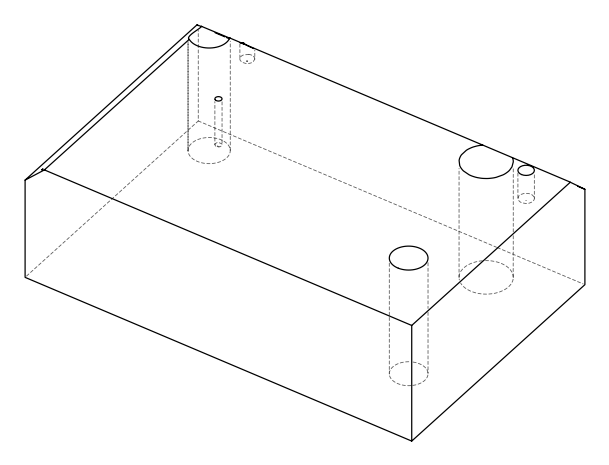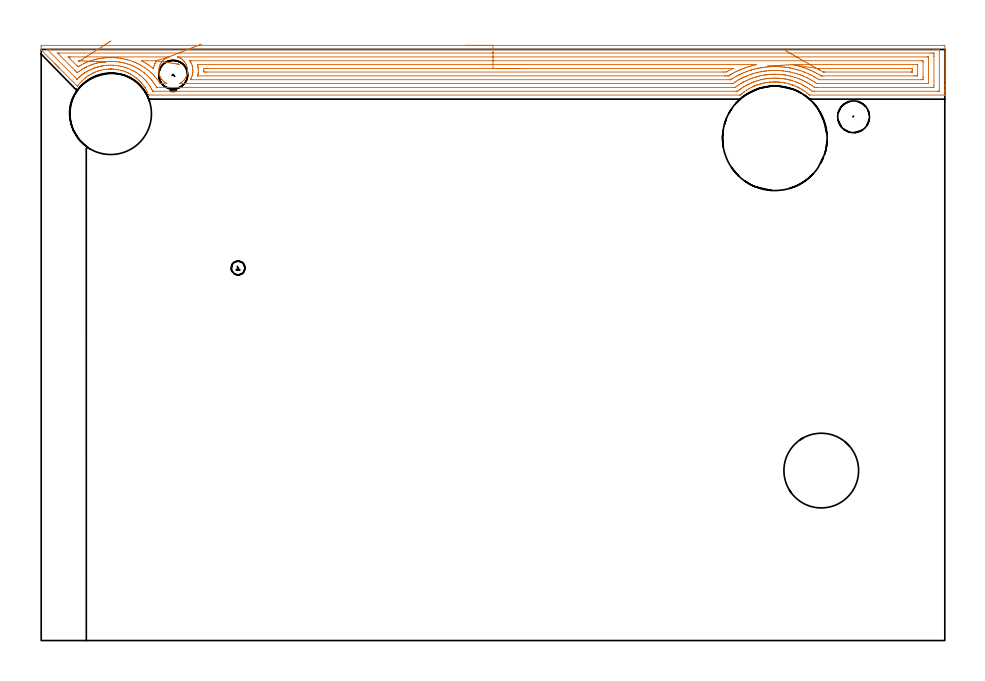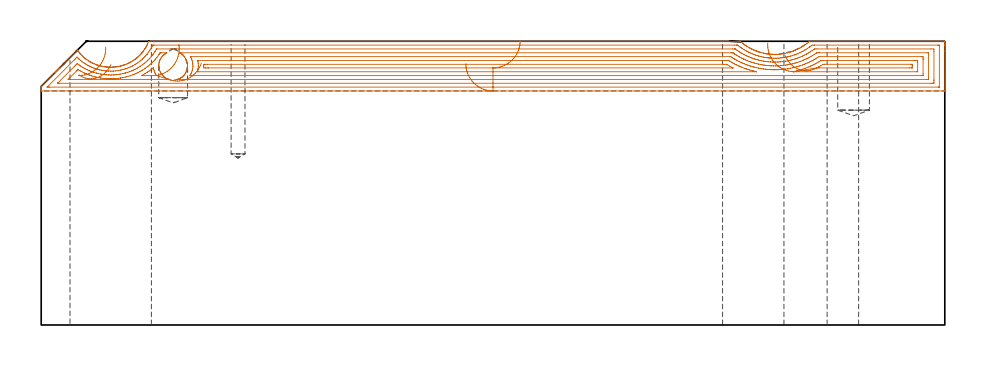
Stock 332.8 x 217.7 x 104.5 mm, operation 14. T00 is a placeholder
(PLAN: 15 operations, 10 tool changes, 36.5 min)
(1 SPOT_DRILL | STEP1HOLE_1 | NXT0321_9005460120000 | 0.05 min | 183 mm3)
(2 SPOT_DRILL_1 | STEP1POCKET | NXT0321_9005460120000 | 0.03 min | 313 mm3)
(3 SPOT_DRILL_2 | STEP1POCKET_1 | NXT0321_9005460120000 | 0.03 min | 0 mm3)
(4 SPOT_DRILL_3 | STEP1POCKET_2 | NXT0321_9005460120000 | 0.03 min | 1 mm3)
(5 DRILL_BLIND_HOLE_INTO_CENTER | STEP1HOLE_1 | NXT0301_088 | 0.08 min | 1552 mm3)
(6 GUN_DRILL_THROUGH_HOLE | STEP1HOLE_1 | UGT0307_008 | 0.53 min | 8367 mm3)
(7 DRILL_TO_ENLARGE_THROUGH_HOLE | STEP1HOLE_1 | NXT0301_104 | 0.44 min | 5957 mm3)
(8 DRILL_TO_ENLARGE_THROUGH_HOLE_1 | STEP1HOLE_1 | UGT0301_390 | 0.47 min | 45973 mm3)
(9 INDEXABLE_INSERT_DRILL_THROUGH_HOLE_FROM_SOLID | STEP1HOLE_2 | NXT0302_031 | 0.44 min | 73827 mm3)
(10 DRILL_BLIND_HOLE_INTO_CENTER_1 | STEP1POCKET | NXT0301_077 | 0.09 min | 1625 mm3)
(11 DRILL_BLIND_HOLE_INTO_CENTER_2 | STEP1POCKET_1 | UGT0301_175 | 0.18 min | 853 mm3)
(12 DRILL_BLIND_HOLE_INTO_CENTER_3 | STEP1POCKET_2 | NXT0301_088 | 0.12 min | 2792 mm3)
(13 AREA_MILL | FG_CHAMFER_SURFACE | UGT0205_001 | 10.23 min | 29706 mm3)
(14 AREA_MILL_1 | FG_CHAMFER_SURFACE_1 | UGT0205_001 | 18.04 min | 52416 mm3)
(15 MILL_THROUGH_HOLE_FROM_SOLID_MATERIAL | STEP1HOLE | UGT0201_018 | Circular | 5.79 min | 121519 mm3)
(TOOL NXT0321_9005460120000 | NC Spot Drill, 142deg, 12mm, Carbide, Uncoated | D12 PA142 FL30 Z2)
(TOOL NXT0301_088 | Carbide Drill 11.7mm [860.1-1170-035A1-MM 2214] | D11.7 PA140 FL55 Z2)
(TOOL UGT0307_008 | Gun Drill 11 mm | D11 PA130 FL24 Z1)
(TOOL NXT0301_104 | Carbide Drill 14mm [860.1-1400-112A1-MM 2214] | D14 PA140 FL123 Z2)
(TOOL UGT0301_390 | Twist Drill 27.5 mm | D27.5 PA118 FL165 Z2)
(TOOL NXT0302_031 | Index. Insert Drill 30mm [880-D3000L32-05] | D30 PA176 FL150 Z2)
(TOOL NXT0301_077 | Carbide Drill 10.6mm [860.1-1060-053A1-MM 2214] | D10.6 PA140 FL71 Z2)
(TOOL UGT0301_175 | Twist Drill 5.1 mm | D5.1 PA118 FL50 Z2)
(TOOL UGT0205_001 | Chamfer Mill 20 x 3 x 45 deg. | D20 FL50 Z2)
(TOOL UGT0201_018 | End mill 30 mm | D30 FL50 Z4)
(OP 14 AREA_MILL_1)
G17 G21 G94 G90
T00 M6
G54
G17 G0 G90 X156.4 Y219.2 S1061 M3
G43 Z114.5 H0
Z96.2
G94 G1 X156.438 Z95.328 F250.
X156.552 Z94.463
X156.741 Z93.612
X157.003 Z92.78
X157.337 Z91.974
X157.74 Z91.2
X158.208 Z90.464
X158.74 Z89.772
X159.329 Z89.129
X159.972 Z88.54
X160.664 Z88.008
X161.4 Z87.54
X162.174 Z87.137
X162.98 Z86.803
X163.812 Z86.541
X164.664 Z86.352
X165.528 Z86.238
X166.4 Z86.2
X332.177
X332.685 Y219.195 Z86.203
X332.79 Y219.192 Z86.206
X332.8 Y219.082 Z86.315
Y204.524 Z100.871
Y202.505 Z102.891
Y202.16 Z103.234
Y201.471 Z103.929
Y201.202 Z104.198
X332.797 Y201.049 Z104.344
X332.79 Y200.902 Z104.488
X332.624 Y200.9 Z104.5
X283.025
X282.98 Y200.905 Z104.491
X282.937 Y200.932 Z104.465
X282.886 Y200.975 Z104.422
X282.578 Y201.229 Z104.168
X282.066 Y201.652 Z103.747
X281.788 Y201.866 Z103.531
X281.173 Y202.311 Z103.086
X280.839 Y202.538 Z102.86
X280.501 Y202.757 Z102.641
X280.28 Y202.894 Z102.503
X279.897 Y203.115 Z102.281
X279.558 Y203.312 Z102.086
X279.387 Y203.411 Z101.988
X279.164 Y203.533 Z101.867
X278.939 Y203.649 Z101.75
X278.557 Y203.833 Z101.563
X278.494 Y203.864 Z101.533
X277.601 Y204.264 Z101.134
X277.216 Y204.42 Z100.976
X277.021 Y204.498 Z100.902
X276.951 Y204.525 Z100.875
X276.912 Y204.54 Z100.859
X276.769 Y204.588 Z100.806
X276.707 Y204.61 Z100.785
X276.444 Y204.697 Z100.701
X276.157 Y204.79 Z100.608
X275.814 Y204.902 Z100.497
X275.075 Y205.107 Z100.29
X274.982 Y205.131 Z100.261
X274.921 Y205.148 Z100.244
X274.028 Y205.361 Z100.036
X273.852 Y205.398 Z100.
X273.675 Y205.431 Z99.968
X273.488 Y205.461 Z99.938
X273.135 Y205.516 Z99.882
X272.242 Y205.63 Z99.766
X272.127 Y205.64 Z99.757
X271.933 Y205.657 Z99.74
X271.533 Y205.691 Z99.702
X271.407 Y205.701 Z99.69
X271.348 Y205.707 Z99.686
X270.902 Y205.733 Z99.665
X270.621 Y205.739 Z99.658
X270.587 Y205.74 Z99.656
X270.561 Z99.655
X270.514 Y205.741 Z99.653
X270.455 Y205.743
X270.337 Y205.744 Z99.654
X270.009 Z99.652
X269.62 Y205.732 Z99.659
X269.562 Y205.73 Z99.661
X269.422 Y205.722 Z99.669
X268.726 Y205.679 Z99.713
X268.669 Y205.677 Z99.717
X268.457 Y205.656 Z99.74
X268.342 Y205.643 Z99.75
X268.279 Y205.636 Z99.755
X267.832 Y205.591 Z99.803
X267.776 Y205.586 Z99.809
X267.4 Y205.533 Z99.866
X266.939 Y205.465 Z99.932
X266.882 Y205.457 Z99.941
X266.725 Y205.43 Z99.967
X266.364 Y205.354 Z100.045
X266.045 Y205.284 Z100.112
X265.989 Y205.273 Z100.124
X265.096 Y205.049 Z100.349
X264.997 Y205.019 Z100.379
X264.705 Y204.931 Z100.465
X264.302 Y204.812 Z100.587
X264.203 Y204.782 Z100.617
X264.143 Y204.762 Z100.637
X263.811 Y204.648 Z100.748
X263.607 Y204.581 Z100.819
X263.488 Y204.54 Z100.859
X263.46 Y204.529 Z100.871
X263.31 Y204.47 Z100.929
X263.102 Y204.382 Z101.014
X262.917 Y204.304 Z101.091
X262.722 Y204.225 Z101.175
X262.678 Y204.206 Z101.194
X262.47 Y204.117 Z101.279
X262.417 Y204.095 Z101.301
X262.024 Y203.913 Z101.486
X261.577 Y203.704 Z101.693
X261.523 Y203.679 Z101.718
X261.461 Y203.648 Z101.749
X260.63 Y203.193 Z102.206
X259.899 Y202.757 Z102.64
X259.789 Y202.688 Z102.71
X259.737 Y202.654 Z102.743
X259.023 Y202.16 Z103.235
X258.896 Y202.074 Z103.325
X258.844 Y202.038 Z103.361
X258.748 Y201.968 Z103.431
X258.613 Y201.868 Z103.531
X258.197 Y201.539 Z103.86
X258.002 Y201.383 Z104.013
X257.951 Y201.344 Z104.055
X257.909 Y201.309 Z104.091
X257.879 Y201.284 Z104.116
X257.514 Y200.975 Z104.422
X257.421 Y200.906 Z104.492
X257.109 Y200.9 Z104.5
X39.944
X39.593 Y200.906 Z104.492
X39.178 Y201.867 Z103.532
X38.927 Y202.374 Z103.026
X38.806 Y202.599 Z102.8
X38.719 Y202.758 Z102.641
X38.296 Y203.475 Z101.92
X38.229 Y203.589 Z101.809
X38.191 Y203.649 Z101.75
X38.162 Y203.692 Z101.708
X38.009 Y203.914 Z101.483
X37.885 Y204.097 Z101.301
X37.565 Y204.54 Z100.859
X37.371 Y204.79 Z100.607
X37.336 Y204.836 Z100.561
X37.263 Y204.924 Z100.473
X37.09 Y205.136 Z100.263
X37.011 Y205.229 Z100.171
X36.837 Y205.431 Z99.968
X36.62 Y205.667 Z99.73
X36.525 Y205.771 Z99.628
X36.443 Y205.862 Z99.538
X36.201 Y206.105 Z99.292
X35.98 Y206.322 Z99.077
X35.55 Y206.72 Z98.679
X35.222 Y207.002 Z98.398
X35.029 Y207.161 Z98.239
X34.965 Y207.213 Z98.186
X34.696 Y207.42 Z97.977
X34.656 Y207.451 Z97.946
X34.213 Y207.771 Z97.626
X33.727 Y208.104 Z97.295
X33.301 Y208.363 Z97.033
X32.87 Y208.614 Z96.783
X32.795 Y208.655 Z96.743
X32.51 Y208.809 Z96.591
X32.146 Y208.995 Z96.404
X31.977 Y209.073 Z96.324
X31.532 Y209.271 Z96.128
X31.084 Y209.457 Z95.942
X30.937 Y209.512 Z95.887
X30.638 Y209.623 Z95.775
X30.19 Y209.776 Z95.622
X30.012 Y209.831 Z95.567
X29.836 Y209.886 Z95.513
X29.297 Y210.027 Z95.373
X29.278 Y210.031 Z95.368
X28.404 Y210.226 Z95.171
X28.327 Y210.24 Z95.156
X27.958 Y210.309 Z95.09
X27.511 Y210.37 Z95.029
X26.618 Y210.454 Z94.938
X26.539 Y210.458 Z94.932
X26.171 Y210.485 Z94.913
X25.948 Y210.493 Z94.905
X25.766 Z94.9
X25.638 Y210.496 Z94.903
X25.468 Y210.493 Z94.899
X25.369 Z94.903
X25.334 Z94.904
X24.831 Y210.47 Z94.922
X24.752 Y210.462 Z94.927
X24.14 Y210.413 Z94.983
X23.938 Y210.396 Z95.
X23.045 Y210.269 Z95.128
X22.152 Y210.088 Z95.31
X21.363 Y209.886 Z95.513
X21.259 Y209.854 Z95.546
X20.922 Y209.737 Z95.661
X20.73 Y209.668 Z95.725
X20.445 Y209.571 Z95.825
X20.366 Y209.544 Z95.852
X20.283 Y209.51 Z95.885
X19.992 Y209.394 Z96.005
X19.472 Y209.184 Z96.215
X19.45 Y209.173 Z96.225
X19.39 Y209.145 Z96.251
X19.255 Y209.085 Z96.314
X19.056 Y208.994 Z96.403
X18.579 Y208.751 Z96.647
X18.13 Y208.502 Z96.897
X17.686 Y208.239 Z97.16
X17.602 Y208.186 Z97.213
X17.475 Y208.104 Z97.295
X17.33 Y208.005 Z97.395
X16.793 Y207.635 Z97.765
X16.236 Y207.212 Z98.185
X16.134 Y207.128 Z98.268
X15.9 Y206.937 Z98.462
X15.22 Y206.321 Z99.076
X15.006 Y206.114 Z99.284
X14.365 Y205.431 Z99.968
X14.19 Y205.229 Z100.168
X14.113 Y205.141 Z100.258
X13.637 Y204.541 Z100.859
X13.603 Y204.495 Z100.905
X13.362 Y204.173 Z101.227
X13.359 Y204.172 Z101.228
X13.319 Y204.182 Z101.218
X13.296 Y204.204 Z101.196
X6.708 Y210.791 Z94.607
X6.571 Y210.927 Z94.469
X6.431 Y211.068 Z94.33
X6.278 Y211.221 Z94.176
X6.133 Y211.365 Z94.03
X5.985 Y211.514 Z93.883
X5.848 Y211.651 Z93.746
X5.694 Y211.803 Z93.592
X5.538 Y211.961 Z93.437
X5.418 Y212.081 Z93.316
X5.256 Y212.242 Z93.153
X5.091 Y212.408 Z92.99
X0.001 Y217.5 Z87.899
X0. Y218.127 Z87.273
Y218.816 Z86.579
X0.001 Y219.16 Z86.237
X0.003 Y219.191 Z86.205
X0.176 Y219.2 Z86.2
X166.4
Y217.786 Z87.614
X330.39 Y217.785 Z87.615
X330.548 Y217.784 Z87.616
X330.746 Y217.78 Z87.62
X330.787 Y217.779 Z87.621
X330.792 Y217.752 Z87.648
X330.796 Y217.719 Z87.681
X330.799 Y217.538 Z87.862
X330.8 Y202.635 Z102.765
X330.798 Y202.501 Z102.899
X330.794 Y202.394 Z103.006
X330.79 Y202.328 Z103.072
X330.757 Y202.321 Z103.079
X330.39 Y202.316 Z103.084
X330.232 Y202.315 Z103.085
X284.812
X284.654
X283.919 Y202.321 Z103.079
X283.186 Y202.88 Z102.52
X283.025 Y202.996 Z102.404
X282.966 Y203.037 Z102.363
X282.131 Y203.61 Z101.79
X281.657 Y203.914 Z101.486
X281.238 Y204.163 Z101.237
X280.611 Y204.529 Z100.871
X280.344 Y204.671 Z100.729
X280.11 Y204.79 Z100.61
X279.45 Y205.103 Z100.297
X278.853 Y205.376 Z100.024
X278.557 Y205.502 Z99.898
X278.153 Y205.667 Z99.733
X277.663 Y205.849 Z99.551
X277.376 Y205.949 Z99.451
X276.769 Y206.141 Z99.259
X276.074 Y206.349 Z99.051
X275.876 Y206.405 Z98.995
X275.814 Y206.422 Z98.978
X275.765 Y206.435 Z98.965
X275.338 Y206.544 Z98.856
X274.982 Y206.627 Z98.773
X274.87 Y206.653 Z98.747
X274.426 Y206.746 Z98.654
X274.088 Y206.808 Z98.592
X273.764 Y206.861 Z98.539
X273.195 Y206.94 Z98.46
X272.729 Y207. Z98.4
X272.301 Y207.045 Z98.355
X271.739 Y207.095 Z98.305
X271.407 Y207.118 Z98.282
X270.795 Y207.145 Z98.255
X270.514 Y207.152 Z98.248
X269.894 Y207.151 Z98.249
X269.62 Y207.144 Z98.256
X269.036 Y207.116 Z98.284
X268.726 Y207.096 Z98.304
X268.203 Y207.057 Z98.343
X268.026 Y207.041 Z98.359
X267.832 Y207.02 Z98.38
X267.398 Y206.97 Z98.43
X266.939 Y206.905 Z98.495
X266.62 Y206.857 Z98.543
X266.045 Y206.756 Z98.644
X265.866 Y206.719 Z98.681
X265.151 Y206.564 Z98.836
X265.135 Y206.56 Z98.84
X264.351 Y206.36 Z99.04
X264.258 Y206.333 Z99.067
X263.739 Y206.176 Z99.224
X263.364 Y206.059 Z99.341
X263.066 Y205.96 Z99.44
X262.47 Y205.755 Z99.645
X262.405 Y205.731 Z99.669
X262.244 Y205.667 Z99.733
X261.776 Y205.472 Z99.928
X261.694 Y205.437 Z99.963
X261.577 Y205.386 Z100.014
X261.161 Y205.198 Z100.202
X260.683 Y204.981 Z100.419
X260.552 Y204.919 Z100.481
X260.291 Y204.79 Z100.61
X259.965 Y204.618 Z100.782
X259.896 Y204.58 Z100.82
X259.789 Y204.521 Z100.879
X259.398 Y204.298 Z101.102
X258.896 Y204.009 Z101.391
X258.835 Y203.973 Z101.427
X258.739 Y203.914 Z101.486
X258.295 Y203.626 Z101.774
X258.002 Y203.431 Z101.969
X257.766 Y203.269 Z102.131
X257.435 Y203.037 Z102.363
X257.247 Y202.901 Z102.499
X257.108 Y202.797 Z102.603
X256.745 Y202.517 Z102.883
X256.551 Y202.369 Z103.031
X256.487 Y202.321 Z103.079
X256.399 Y202.319 Z103.081
X256.215 Y202.316 Z103.084
X256.057 Y202.315 Z103.085
X255.321 Y202.314 Z103.086
X41.575
X41.207 Y202.317 Z103.083
X41.115 Y202.319 Z103.081
X41.097 Y202.321 Z103.079
X41.065 Y202.357 Z103.043
X40.97 Y202.537 Z102.863
X40.838 Y202.793 Z102.607
X40.707 Y203.037 Z102.363
X40.56 Y203.31 Z102.09
X40.202 Y203.914 Z101.486
X40.106 Y204.072 Z101.328
X39.944 Y204.327 Z101.073
X39.619 Y204.79 Z100.61
X39.051 Y205.563 Z99.837
X39.004 Y205.621 Z99.779
X38.966 Y205.667 Z99.733
X38.565 Y206.143 Z99.257
X38.2 Y206.544 Z98.856
X38.157 Y206.589 Z98.811
X37.734 Y207.009 Z98.391
X37.308 Y207.42 Z97.98
X37.263 Y207.462 Z97.938
X36.815 Y207.86 Z97.54
X36.37 Y208.219 Z97.181
X36.268 Y208.297 Z97.103
X35.476 Y208.866 Z96.534
X35.023 Y209.173 Z96.227
X34.582 Y209.442 Z95.958
X33.913 Y209.83 Z95.57
X33.689 Y209.948 Z95.452
X33.486 Y210.05 Z95.35
X32.795 Y210.372 Z95.028
X32.206 Y210.628 Z94.772
X31.901 Y210.745 Z94.655
X31.413 Y210.927 Z94.473
X31.008 Y211.062 Z94.338
X30.804 Y211.126 Z94.274
X30.114 Y211.314 Z94.086
X29.59 Y211.44 Z93.96
X29.22 Y211.521 Z93.879
X28.455 Y211.677 Z93.723
X28.385 Y211.689 Z93.711
X27.433 Y211.806 Z93.594
X26.539 Y211.879 Z93.521
X26.457 Y211.884 Z93.516
X25.645 Y211.906 Z93.494
X25.541
X24.752 Y211.884 Z93.516
X24.674 Y211.88 Z93.52
X23.858 Y211.815 Z93.585
X23.717 Y211.803 Z93.597
X23.056 Y211.713 Z93.687
X22.964 Y211.7 Z93.7
X22.599 Y211.642 Z93.758
X22.291 Y211.587 Z93.813
X22.191 Y211.567 Z93.833
X22.071 Y211.543 Z93.857
X21.556 Y211.432 Z93.968
X21.177 Y211.338 Z94.062
X20.845 Y211.252 Z94.148
X20.599 Y211.186 Z94.214
X20.283 Y211.087 Z94.313
X20.161 Y211.047 Z94.353
X19.807 Y210.927 Z94.473
X19.499 Y210.82 Z94.58
X19.39 Y210.779 Z94.621
X18.865 Y210.564 Z94.836
X18.496 Y210.41 Z94.99
X18.243 Y210.298 Z95.102
X17.708 Y210.05 Z95.35
X17.602 Y209.997 Z95.403
X17.065 Y209.7 Z95.7
X16.709 Y209.499 Z95.901
X16.502 Y209.376 Z96.024
X16.174 Y209.173 Z96.227
X15.958 Y209.033 Z96.367
X15.905 Y208.997 Z96.403
X15.815 Y208.934 Z96.466
X15.438 Y208.666 Z96.734
X14.931 Y208.297 Z97.103
X14.924 Y208.292 Z97.108
X14.438 Y207.894 Z97.506
X14.028 Y207.539 Z97.861
X13.965 Y207.482 Z97.918
X13.897 Y207.42 Z97.98
X13.507 Y207.054 Z98.346
X13.21 Y206.771 Z98.629
X13.199 Y206.763 Z98.638
X13.18 Y206.778 Z98.622
X13.134 Y206.818 Z98.582
X12.53 Y207.42 Z97.98
X12.24 Y207.709 Z97.691
X2.41 Y217.54 Z87.86
X2.234 Y217.719 Z87.681
X2.205 Y217.751 Z87.649
X2.183 Y217.777 Z87.623
X2.212 Y217.779 Z87.621
X2.41 Y217.782 Z87.618
X2.807 Y217.785 Z87.615
X3.147 Y217.786 Z87.614
X166.4
Y216.372 Z89.028
X327.709 Y216.371 Z89.029
X328.415 Y216.37 Z89.03
X328.603 Y216.368 Z89.032
X328.782 Y216.365 Z89.035
X328.791 Y216.186 Z89.214
X328.797 Y215.995 Z89.405
X328.8 Y215.31 Z90.09
Y215.116 Z90.284
X328.799 Y204.598 Z100.802
X328.79 Y203.914 Z101.486
X328.784 Y203.735 Z101.665
X327.709 Y203.729 Z101.671
X285.706
X284.997 Y203.733 Z101.667
X284.812 Y203.736 Z101.665
X284.554 Y203.914 Z101.486
X283.919 Y204.352 Z101.048
X283.27 Y204.79 Z100.61
X283.025 Y204.947 Z100.453
X282.603 Y205.204 Z100.196
X282.131 Y205.477 Z99.923
X282.009 Y205.547 Z99.853
X281.791 Y205.667 Z99.733
X281.238 Y205.955 Z99.445
X280.651 Y206.242 Z99.158
X280.344 Y206.382 Z99.018
X279.982 Y206.544 Z98.856
X279.45 Y206.768 Z98.632
X279.057 Y206.929 Z98.471
X278.557 Y207.114 Z98.286
X277.672 Y207.412 Z97.988
X277.645 Y207.42 Z97.98
X276.769 Y207.67 Z97.73
X276.413 Y207.769 Z97.631
X275.876 Y207.901 Z97.499
X275.231 Y208.053 Z97.347
X274.982 Y208.105 Z97.295
X274.13 Y208.256 Z97.144
X274.088 Y208.263 Z97.137
X273.848 Y208.297 Z97.103
X273.195 Y208.382 Z97.018
X273.095 Y208.394 Z97.006
X272.301 Y208.473 Z96.927
X272.104 Y208.49 Z96.91
X271.407 Y208.535 Z96.865
X271.152 Y208.547 Z96.853
X270.514 Y208.566 Z96.834
X270.239 Y208.567 Z96.833
X269.62 Y208.559 Z96.841
X269.362 Y208.55 Z96.85
X268.726 Y208.518 Z96.882
X268.515 Y208.504 Z96.896
X267.832 Y208.448 Z96.952
X267.692 Y208.435 Z96.965
X266.939 Y208.352 Z97.048
X266.889 Y208.346 Z97.054
X266.546 Y208.297 Z97.103
X266.113 Y208.23 Z97.17
X266.045 Y208.218 Z97.182
X265.364 Y208.088 Z97.312
X265.151 Y208.043 Z97.357
X264.636 Y207.926 Z97.474
X264.258 Y207.835 Z97.565
X263.922 Y207.749 Z97.651
X263.364 Y207.599 Z97.801
X263.223 Y207.559 Z97.841
X262.756 Y207.42 Z97.98
X262.539 Y207.353 Z98.047
X262.47 Y207.33 Z98.07
X261.879 Y207.124 Z98.276
X261.577 Y207.016 Z98.384
X261.233 Y206.88 Z98.52
X260.683 Y206.657 Z98.743
X260.602 Y206.623 Z98.777
X260.419 Y206.544 Z98.856
X259.988 Y206.348 Z99.052
X259.789 Y206.256 Z99.144
X259.386 Y206.063 Z99.337
X258.896 Y205.817 Z99.583
X258.796 Y205.765 Z99.635
X258.615 Y205.667 Z99.733
X258.225 Y205.448 Z99.952
X258.002 Y205.321 Z100.079
X257.666 Y205.12 Z100.28
X257.12 Y204.79 Z100.61
X257.108 Y204.783 Z100.617
X256.585 Y204.427 Z100.973
X256.215 Y204.174 Z101.226
X255.605 Y203.743 Z101.657
X255.571 Y203.735 Z101.665
X255.506 Y203.732 Z101.668
X255.321 Y203.73 Z101.67
X254.616 Y203.728 Z101.672
X42.625 Y203.729 Z101.671
X42.563 Y203.73 Z101.67
X42.513 Y203.733 Z101.667
X42.485 Y203.735 Z101.665
X42.47 Y203.757 Z101.643
X42.374 Y203.914 Z101.486
X42.023 Y204.505 Z100.895
X41.843 Y204.79 Z100.61
X41.732 Y204.963 Z100.437
X41.229 Y205.667 Z99.733
X41.066 Y205.89 Z99.51
X40.838 Y206.191 Z99.209
X40.545 Y206.544 Z98.856
X39.944 Y207.233 Z98.167
X39.767 Y207.42 Z97.98
X39.051 Y208.129 Z97.271
X38.868 Y208.297 Z97.103
X38.157 Y208.919 Z96.481
X38.016 Y209.035 Z96.365
X37.838 Y209.173 Z96.227
X37.263 Y209.596 Z95.804
X36.621 Y210.05 Z95.35
X36.37 Y210.219 Z95.181
X35.893 Y210.518 Z94.882
X35.476 Y210.755 Z94.645
X35.164 Y210.927 Z94.473
X34.582 Y211.229 Z94.171
X33.976 Y211.521 Z93.879
X33.689 Y211.647 Z93.753
X33.321 Y211.803 Z93.597
X32.795 Y212.009 Z93.391
X32.454 Y212.138 Z93.262
X31.901 Y212.325 Z93.075
X31.134 Y212.556 Z92.844
X31.008 Y212.591 Z92.809
X30.669 Y212.68 Z92.72
X30.114 Y212.809 Z92.591
X29.944 Y212.846 Z92.554
X29.22 Y212.989 Z92.411
X28.83 Y213.063 Z92.337
X28.327 Y213.127 Z92.273
X27.807 Y213.189 Z92.211
X27.433 Y213.225 Z92.175
X26.825 Y213.276 Z92.124
X26.539 Y213.294 Z92.106
X25.893 Y213.314 Z92.086
X25.645 Y213.318 Z92.082
X25.009 Y213.304 Z92.096
X24.752 Y213.296 Z92.104
X24.163 Y213.258 Z92.142
X23.858 Y213.233 Z92.167
X23.343 Y213.186 Z92.214
X22.964 Y213.136 Z92.264
X22.557 Y213.08 Z92.32
X22.071 Y213.006 Z92.394
X21.792 Y212.953 Z92.447
X21.177 Y212.83 Z92.57
X21.052 Y212.803 Z92.597
X20.526 Y212.68 Z92.72
X20.334 Y212.63 Z92.77
X20.283 Y212.617 Z92.783
X19.643 Y212.432 Z92.968
X19.39 Y212.349 Z93.051
X18.977 Y212.208 Z93.192
X18.496 Y212.039 Z93.361
X18.323 Y211.973 Z93.427
X17.893 Y211.803 Z93.597
X17.688 Y211.719 Z93.681
X17.602 Y211.683 Z93.717
X17.073 Y211.446 Z93.954
X16.709 Y211.274 Z94.126
X16.474 Y211.157 Z94.243
X16.028 Y210.927 Z94.473
X15.891 Y210.853 Z94.547
X15.815 Y210.81 Z94.59
X15.331 Y210.525 Z94.875
X14.921 Y210.278 Z95.122
X14.78 Y210.188 Z95.212
X14.573 Y210.05 Z95.35
X14.028 Y209.669 Z95.731
X13.737 Y209.458 Z95.942
X13.35 Y209.173 Z96.227
X13.315 Y209.151 Z96.249
X13.238 Y209.173 Z96.227
X13.134 Y209.27 Z96.13
X12.738 Y209.662 Z95.738
X12.349 Y210.05 Z95.35
X6.214 Y216.186 Z89.214
X6.122 Y216.28 Z89.12
X6.068 Y216.338 Z89.062
X6.048 Y216.362 Z89.038
X6.123 Y216.365 Z89.035
X6.501 Y216.37 Z89.03
X6.69 Y216.371 Z89.029
X166.4 Y216.372 Z89.028
Y214.957 Z90.443
X326.281
X326.656 Y214.955 Z90.445
X326.721 Y214.954 Z90.446
X326.782 Y214.951 Z90.449
X326.79 Y214.862 Z90.538
X326.8 Y214.448 Z90.952
Y214.433 Z90.967
X326.799 Y205.236 Z100.164
X326.797 Y205.182 Z100.218
X326.793 Y205.157 Z100.243
X326.79 Y205.15 Z100.25
X326.776 Y205.148 Z100.252
X326.634 Y205.144 Z100.256
X326.456 Y205.143 Z100.257
X286.6
X286.238 Y205.145 Z100.255
X285.706 Y205.15 Z100.25
X285.635 Y205.157 Z100.243
X285.554 Y205.21 Z100.19
X285.368 Y205.335 Z100.065
X284.812 Y205.712 Z99.688
X284.666 Y205.811 Z99.589
X283.919 Y206.261 Z99.139
X283.44 Y206.544 Z98.856
X283.025 Y206.777 Z98.623
X282.497 Y207.061 Z98.339
X282.131 Y207.24 Z98.16
X281.753 Y207.42 Z97.98
X281.238 Y207.654 Z97.746
X280.803 Y207.847 Z97.553
X280.344 Y208.035 Z97.365
X279.684 Y208.297 Z97.103
X279.45 Y208.383 Z97.017
X279.314 Y208.431 Z96.969
X278.557 Y208.673 Z96.727
X277.998 Y208.845 Z96.555
X277.663 Y208.939 Z96.461
X276.816 Y209.173 Z96.227
X276.779 Y209.183 Z96.217
X276.753 Y209.189 Z96.211
X275.876 Y209.39 Z96.01
X275.591 Y209.452 Z95.948
X274.982 Y209.56 Z95.84
X274.506 Y209.64 Z95.76
X274.088 Y209.699 Z95.701
X273.469 Y209.781 Z95.619
X273.195 Y209.811 Z95.589
X272.47 Y209.884 Z95.516
X272.301 Y209.898 Z95.503
X271.507 Y209.952 Z95.448
X271.407 Y209.958 Z95.442
X271.316 Y209.961 Z95.439
X270.514 Y209.98 Z95.42
X269.692 Y209.979 Z95.421
X269.62 Y209.977 Z95.423
X268.834 Y209.944 Z95.456
X268.726 Y209.938 Z95.462
X267.999 Y209.886 Z95.514
X267.832 Y209.872 Z95.528
X267.185 Y209.808 Z95.592
X266.939 Y209.78 Z95.62
X266.391 Y209.711 Z95.689
X266.045 Y209.662 Z95.738
X265.575 Y209.589 Z95.811
X265.151 Y209.513 Z95.887
X264.862 Y209.457 Z95.943
X264.258 Y209.329 Z96.071
X264.129 Y209.3 Z96.1
X263.59 Y209.173 Z96.227
X263.41 Y209.128 Z96.272
X263.364 Y209.116 Z96.284
X262.712 Y208.936 Z96.464
X262.47 Y208.866 Z96.534
X262.027 Y208.732 Z96.668
X261.577 Y208.591 Z96.809
X261.352 Y208.517 Z96.883
X260.683 Y208.289 Z97.111
X260.057 Y208.034 Z97.366
X259.789 Y207.923 Z97.477
X259.433 Y207.77 Z97.63
X258.896 Y207.535 Z97.865
X258.816 Y207.499 Z97.901
X258.647 Y207.42 Z97.98
X258.216 Y207.211 Z98.189
X258.002 Y207.104 Z98.296
X257.63 Y206.909 Z98.491
X257.108 Y206.63 Z98.77
X257.052 Y206.599 Z98.801
X256.954 Y206.544 Z98.856
X256.493 Y206.271 Z99.129
X256.215 Y206.104 Z99.296
X255.943 Y205.934 Z99.466
X255.524 Y205.667 Z99.733
X255.402 Y205.587 Z99.813
X255.321 Y205.533 Z99.867
X254.873 Y205.23 Z100.17
X254.798 Y205.181 Z100.219
X254.754 Y205.154 Z100.246
X254.694 Y205.15 Z100.25
X254.427 Y205.146 Z100.254
X254.067 Y205.143 Z100.257
X51.189
X50.94 Y205.15 Z100.25
X51.094 Y205.233 Z100.167
X51.443 Y205.431 Z99.969
X51.627 Y205.552 Z99.848
X51.861 Y205.727 Z99.673
X52.084 Y205.917 Z99.483
X52.52 Y206.336 Z99.064
X52.695 Y206.544 Z98.856
X52.861 Y206.762 Z98.638
X53.157 Y207.213 Z98.187
X53.413 Y207.686 Z97.714
X53.575 Y208.104 Z97.296
X53.713 Y208.547 Z96.853
X53.811 Y208.996 Z96.404
X53.869 Y209.44 Z95.96
X53.89 Y209.887 Z95.513
X53.871 Y210.333 Z95.067
X53.815 Y210.778 Z94.622
X53.72 Y211.226 Z94.174
X53.584 Y211.669 Z93.731
X53.413 Y212.115 Z93.285
X53.301 Y212.34 Z93.06
X53.176 Y212.56 Z92.84
X52.872 Y213.016 Z92.384
X52.533 Y213.451 Z91.949
X52.311 Y213.677 Z91.723
X52.091 Y213.877 Z91.523
X51.627 Y214.246 Z91.153
X51.485 Y214.341 Z91.058
X51.349 Y214.42 Z90.98
X51.115 Y214.554 Z90.846
X51.069 Y214.577 Z90.823
X50.734 Y214.741 Z90.656
X50.29 Y214.909 Z90.486
X50.222 Y214.928 Z90.465
X50.157 Y214.954 Z90.441
X50.222 Y214.955 Z90.44
X50.261 Y214.956 Z90.441
X50.314 Y214.957 Z90.442
X50.406 Z90.443
X166.4
Y213.543 Z91.857
X324.148
X324.577 Y213.539 Z91.861
X324.782 Y213.536 Z91.864
X324.79 Y213.419 Z91.981
X324.799 Y212.905 Z92.495
X324.8 Y207.644 Z97.756
X324.799 Y207.42 Z97.98
X324.793 Y206.774 Z98.626
X324.785 Y206.564 Z98.836
X324.574 Y206.561 Z98.839
X324.121 Y206.557 Z98.843
X286.585 Y206.558 Z98.842
X286.48 Y206.564 Z98.836
X285.706 Y207.042 Z98.358
X285.083 Y207.42 Z97.98
X284.812 Y207.579 Z97.821
X284.42 Y207.805 Z97.595
X283.919 Y208.071 Z97.329
X283.481 Y208.297 Z97.103
X283.025 Y208.518 Z96.882
X282.591 Y208.723 Z96.677
X282.131 Y208.926 Z96.474
X281.56 Y209.173 Z96.227
X281.238 Y209.306 Z96.094
X281.011 Y209.396 Z96.004
X280.344 Y209.644 Z95.756
X279.611 Y209.892 Z95.508
X279.45 Y209.944 Z95.456
X279.108 Y210.05 Z95.35
X278.685 Y210.176 Z95.224
X278.557 Y210.213 Z95.187
X278.324 Y210.279 Z95.121
X277.663 Y210.451 Z94.949
X277.111 Y210.592 Z94.808
X276.769 Y210.67 Z94.73
X275.953 Y210.851 Z94.549
X275.876 Y210.866 Z94.534
X275.534 Y210.927 Z94.473
X274.982 Y211.017 Z94.383
X274.872 Y211.035 Z94.365
X274.088 Y211.14 Z94.26
X273.839 Y211.171 Z94.229
X273.195 Y211.239 Z94.161
X272.841 Y211.274 Z94.126
X272.301 Y211.316 Z94.084
X271.874 Y211.345 Z94.055
X271.407 Y211.368 Z94.032
X270.94 Y211.385 Z94.015
X270.514 Y211.394 Z94.006
X270.038 Y211.393 Z94.007
X269.62 Y211.388 Z94.012
X269.165 Y211.372 Z94.028
X268.726 Y211.352 Z94.048
X268.317 Y211.328 Z94.072
X267.832 Y211.294 Z94.106
X267.488 Y211.265 Z94.135
X266.939 Y211.212 Z94.188
X266.677 Y211.183 Z94.217
X266.045 Y211.107 Z94.293
X265.884 Y211.085 Z94.315
X265.151 Y210.976 Z94.424
X265.108 Y210.969 Z94.431
X264.871 Y210.927 Z94.473
X264.356 Y210.83 Z94.57
X264.258 Y210.81 Z94.59
X264.106 Y210.778 Z94.622
X263.364 Y210.605 Z94.795
X262.909 Y210.496 Z94.904
X262.47 Y210.385 Z95.015
X262.203 Y210.313 Z95.087
X261.577 Y210.138 Z95.262
X261.508 Y210.118 Z95.282
X261.281 Y210.05 Z95.35
X260.829 Y209.907 Z95.493
X260.683 Y209.859 Z95.541
X260.167 Y209.68 Z95.72
X259.789 Y209.546 Z95.854
X259.517 Y209.441 Z95.959
X258.896 Y209.196 Z96.204
X258.841 Y209.173 Z96.227
X258.26 Y208.921 Z96.479
X258.002 Y208.806 Z96.594
X257.648 Y208.644 Z96.756
X257.108 Y208.394 Z97.006
X257.042 Y208.361 Z97.039
X256.914 Y208.297 Z97.103
X256.459 Y208.057 Z97.343
X256.215 Y207.927 Z97.473
X255.885 Y207.743 Z97.657
X255.321 Y207.426 Z97.974
X255.311 Y207.42 Z97.98
X254.768 Y207.086 Z98.314
X254.427 Y206.874 Z98.526
X254.222 Y206.745 Z98.655
X253.96 Y206.579 Z98.821
X253.916 Y206.564 Z98.836
X253.863 Y206.561 Z98.839
X253.754 Y206.559 Z98.841
X253.534 Y206.557 Z98.843
X55.123
X54.954 Y206.564 Z98.836
X54.961 Y206.593 Z98.807
X54.966 Y206.605 Z98.795
X55.137 Y206.916 Z98.484
X55.307 Y207.253 Z98.147
X55.373 Y207.42 Z97.98
X55.547 Y207.894 Z97.506
X55.671 Y208.297 Z97.103
X55.737 Y208.584 Z96.816
X55.79 Y208.849 Z96.551
X55.835 Y209.173 Z96.227
X55.855 Y209.346 Z96.054
X55.874 Y210.05 Z95.35
X55.869 Y210.208 Z95.192
X55.794 Y210.927 Z94.473
X55.741 Y211.211 Z94.189
X55.659 Y211.541 Z93.859
X55.579 Y211.803 Z93.597
X55.34 Y212.481 Z92.919
X55.244 Y212.68 Z92.72
X55.137 Y212.893 Z92.507
X54.879 Y213.317 Z92.083
X54.764 Y213.51 Z91.89
X54.749 Y213.538 Z91.862
X54.763 Y213.539 Z91.861
X54.815 Y213.541 Z91.859
X54.922 Y213.543 Z91.857
X55.137
X166.4
Y212.129 Z93.271
X263.421 Y212.128 Z93.272
X263.474 Y212.127 Z93.273
X263.482 Y212.125 Z93.275
X263.45 Y212.116 Z93.284
X263.409 Y212.107 Z93.293
X262.47 Y211.891 Z93.509
X262.399 Y211.874 Z93.526
X262.114 Y211.803 Z93.597
X261.691 Y211.691 Z93.709
X261.577 Y211.66 Z93.74
X260.997 Y211.495 Z93.905
X260.683 Y211.403 Z93.997
X260.313 Y211.289 Z94.111
X259.789 Y211.124 Z94.276
X259.639 Y211.074 Z94.326
X259.21 Y210.927 Z94.473
X258.896 Y210.811 Z94.589
X258.34 Y210.595 Z94.805
X258.002 Y210.46 Z94.94
X257.709 Y210.338 Z95.062
X257.108 Y210.083 Z95.317
X257.085 Y210.073 Z95.327
X257.034 Y210.05 Z95.35
X256.477 Y209.793 Z95.607
X256.215 Y209.669 Z95.731
X255.877 Y209.504 Z95.896
X255.321 Y209.226 Z96.174
X255.286 Y209.208 Z96.192
X255.221 Y209.173 Z96.227
X254.714 Y208.892 Z96.508
X254.427 Y208.731 Z96.669
X254.149 Y208.57 Z96.83
X253.684 Y208.297 Z97.103
X253.591 Y208.241 Z97.159
X253.171 Y207.989 Z97.411
X253.111 Y207.978 Z97.422
X252.968 Y207.975 Z97.425
X252.64 Y207.972 Z97.428
X252.078 Y207.971 Z97.429
X251.746
X57.707
X57.667 Y207.972 Z97.428
X57.646 Y207.975 Z97.425
X57.642 Y207.976 Z97.424
X57.645 Y207.999 Z97.401
X57.675 Y208.156 Z97.244
X57.704 Y208.297 Z97.103
X57.723 Y208.39 Z97.01
X57.818 Y208.921 Z96.479
X57.846 Y209.146 Z96.254
X57.848 Y209.173 Z96.227
X57.879 Y209.99 Z95.41
X57.876 Y210.05 Z95.35
X57.818 Y210.841 Z94.559
X57.809 Y210.927 Z94.473
X57.808 Y210.937 Z94.463
X57.716 Y211.409 Z93.991
X57.625 Y211.803 Z93.597
X57.559 Y212.057 Z93.343
X57.55 Y212.114 Z93.286
X57.555 Y212.123 Z93.277
X57.57 Y212.124 Z93.276
X57.652 Y212.127 Z93.273
X57.818 Y212.128 Z93.272
X166.4 Y212.129 Z93.271
Y210.715 Z94.685
X254.427 Y210.714 Z94.686
X254.645 Y210.713 Z94.687
X254.75 Y210.71 Z94.69
X254.786 Y210.708 Z94.692
X254.763 Y210.693 Z94.707
X254.726 Y210.67 Z94.73
X253.509 Y210.026 Z95.374
X252.64 Y209.528 Z95.872
X252.411 Y209.398 Z96.002
X251.746 Y209.391 Z96.009
X251.07 Y209.386 Z96.014
X61.176
X60.499 Y209.388 Z96.012
X60.278 Y209.391 Z96.009
X59.87 Y209.402 Z95.998
X59.874 Y209.787 Z95.613
Y210.05 Z95.35
X59.84 Y210.696 Z94.704
X60.499 Y210.71 Z94.69
X60.717 Y210.713 Z94.687
X61.393 Y210.715 Z94.685
X61.609
X166.4
X167.272 Z94.723
X168.136 Z94.837
X168.988 Z95.026
X169.82 Z95.288
X170.626 Z95.622
X171.4 Z96.025
X172.136 Z96.494
X172.828 Z97.025
X173.471 Z97.614
X174.06 Z98.257
X174.592 Z98.95
X175.06 Z99.685
X175.463 Z100.459
X175.797 Z101.265
X176.059 Z102.097
X176.248 Z102.949
X176.362 Z103.814
X176.4 Z104.685
G0 Z114.5
X267.583 Y211.564
Z103.853
G1 X267.569 Y211.563 Z102.981
X267.631 Y211.567 Z102.111
X267.769 Y211.575 Z101.25
X267.981 Y211.588 Z100.403
X268.266 Y211.605 Z99.579
X268.621 Y211.626 Z98.783
X269.045 Y211.652 Z98.02
X269.533 Y211.681 Z97.298
X270.082 Y211.713 Z96.621
X270.688 Y211.75 Z95.994
X271.346 Y211.789 Z95.423
X272.051 Y211.831 Z94.911
X272.798 Y211.875 Z94.463
X273.582 Y211.922 Z94.082
X274.395 Y211.971 Z93.771
X275.233 Y212.021 Z93.532
X276.088 Y212.072 Z93.366
X276.954 Y212.123 Z93.277
X276.975 Y212.125 Z93.275
X277.07 Y212.127 Z93.273
X277.172 Y212.129 Z93.271
X277.331
X322.347 Y212.128 Z93.272
X322.679 Y212.126 Z93.274
X322.772 Y212.123 Z93.277
X322.79 Y212.121 Z93.279
X322.793 Y212.107 Z93.293
X322.797 Y212.07 Z93.33
X322.799 Y211.951 Z93.449
X322.8 Y211.803 Z93.597
X322.799 Y208.73 Z96.67
X322.794 Y208.297 Z97.103
X322.79 Y208.075 Z97.325
X322.78 Y207.978 Z97.422
X322.675 Y207.975 Z97.425
X322.347 Y207.973 Z97.427
X321.785 Y207.971 Z97.429
X321.453
X287.825
X287.493 Y207.972 Z97.428
X287.383 Y207.974 Z97.426
X287.295 Y207.978 Z97.422
X287.244 Y207.984 Z97.416
X287.2 Y208.009 Z97.391
X286.717 Y208.297 Z97.103
X286.412 Y208.481 Z96.919
X285.706 Y208.881 Z96.519
X285.174 Y209.173 Z96.227
X284.812 Y209.362 Z96.038
X284.416 Y209.562 Z95.838
X283.919 Y209.797 Z95.603
X283.744 Y209.878 Z95.522
X283.365 Y210.05 Z95.35
X283.025 Y210.199 Z95.201
X282.753 Y210.317 Z95.083
X282.131 Y210.568 Z94.832
X281.253 Y210.911 Z94.489
X281.238 Y210.917 Z94.483
X281.209 Y210.927 Z94.473
X280.344 Y211.206 Z94.194
X279.923 Y211.339 Z94.061
X279.45 Y211.477 Z93.923
X278.659 Y211.703 Z93.697
X278.557 Y211.731 Z93.669
X278.281 Y211.803 Z93.597
X277.663 Y211.954 Z93.446
X277.459 Y212.003 Z93.397
X277.32 Y212.035 Z93.365
X277.231 Y212.056 Z93.344
X276.954 Y212.123 Z93.277
X285.618 Y210.708 Z94.692
X285.706 Y210.71 Z94.69
X285.924 Y210.713 Z94.687
X286.332 Y210.714 Z94.686
X286.6 Y210.715 Z94.685
X319.882 Y210.714 Z94.686
X320.56 Y210.711 Z94.689
X320.783 Y210.708 Z94.692
X320.79 Y210.702 Z94.698
X320.797 Y210.694 Z94.706
X320.799 Y210.05 Z95.35
Y209.815 Z95.585
X320.795 Y209.578 Z95.822
X320.79 Y209.422 Z95.978
X320.784 Y209.391 Z96.009
X320.77 Y209.39 Z96.01
X320.729 Y209.388 Z96.012
X320.56 Y209.386 Z96.014
X320.343 Y209.385 Z96.015
X288.603 Y209.386 Z96.014
X288.387
X288.168 Y209.389 Z96.011
X288.005 Y209.392 Z96.008
X286.849 Y210.05 Z95.35
X286.69 Y210.138 Z95.262
X286.6 Y210.187 Z95.213
X286.291 Y210.353 Z95.047
X285.857 Y210.577 Z94.823
X285.706 Y210.658 Z94.742
X285.618 Y210.708 Z94.692
X284.926 Y211.104 Z94.338
X284.21 Y211.514 Z94.055
X283.476 Y211.935 Z93.845
X282.728 Y212.364 Z93.71
X281.973 Y212.796 Z93.65
X281.216 Y213.23 Z93.666
X280.463 Y213.661 Z93.759
X279.72 Y214.087 Z93.926
X278.993 Y214.503 Z94.168
X278.286 Y214.908 Z94.481
X277.606 Y215.297 Z94.865
X276.958 Y215.669 Z95.315
X276.346 Y216.019 Z95.828
X275.775 Y216.346 Z96.402
X275.25 Y216.647 Z97.03
X274.774 Y216.919 Z97.709
X274.352 Y217.161 Z98.432
X273.986 Y217.371 Z99.196
G0 Z114.5
X58.965 Y219.644
Z96.432
G1 X58.655 Y219.522 Z95.625
X58.281 Y219.375 Z94.851
X57.845 Y219.204 Z94.115
X57.352 Y219.009 Z93.422
X56.804 Y218.794 Z92.779
X56.206 Y218.559 Z92.189
X55.562 Y218.306 Z91.657
X54.878 Y218.037 Z91.187
X54.158 Y217.754 Z90.784
X53.408 Y217.459 Z90.449
X52.634 Y217.154 Z90.186
X51.842 Y216.843 Z89.996
X51.037 Y216.526 Z89.882
X50.226 Y216.207 Z89.843
X49.415 Y215.888 Z89.88
X48.61 Y215.572 Z89.993
X47.817 Y215.26 Z90.181
X47.042 Y214.955 Z90.442
X46.959 Y214.922 Z90.475
X46.709 Y214.839 Z90.557
X46.647 Y214.811 Z90.583
X46.441 Y214.725 Z90.673
X46.391 Y214.704 Z90.695
X46.268 Y214.651 Z90.748
X45.988 Y214.503 Z90.896
X45.872 Y214.433 Z90.965
X45.812 Y214.395 Z90.999
X45.753 Y214.363 Z91.037
X45.717 Y214.342 Z91.058
X45.374 Y214.098 Z91.302
X45.013 Y213.786 Z91.614
X44.673 Y213.451 Z91.949
X44.481 Y213.231 Z92.169
X44.242 Y212.902 Z92.498
X44.027 Y212.56 Z92.84
X43.8 Y212.12 Z93.28
X43.607 Y211.669 Z93.731
X43.588 Y211.616 Z93.784
X43.472 Y211.199 Z94.201
X43.384 Y210.778 Z94.622
X43.329 Y210.333 Z95.067
X43.31 Y209.887 Z95.513
X43.331 Y209.44 Z95.96
X43.388 Y208.996 Z96.404
X43.475 Y208.587 Z96.813
X43.588 Y208.184 Z97.216
X43.618 Y208.104 Z97.296
X43.813 Y207.654 Z97.746
X44.042 Y207.213 Z98.187
X44.25 Y206.885 Z98.515
X44.481 Y206.569 Z98.831
X44.699 Y206.322 Z99.078
X45.026 Y206.001 Z99.399
X45.374 Y205.702 Z99.698
X45.76 Y205.431 Z99.969
X46.009 Y205.284 Z100.116
X46.2 Y205.18 Z100.22
X46.268 Y205.143 Z100.257
X44.413
X43.88 Y205.145 Z100.255
X43.835 Y205.148 Z100.252
X43.818 Y205.15 Z100.25
X43.808 Y205.162 Z100.238
X43.752 Y205.244 Z100.156
X43.519 Y205.602 Z99.798
X43.474 Y205.667 Z99.733
X43.372 Y205.811 Z99.589
X42.836 Y206.544 Z98.856
X42.625 Y206.824 Z98.576
X42.129 Y207.42 Z97.98
X41.732 Y207.875 Z97.525
X41.339 Y208.297 Z97.103
X40.838 Y208.792 Z96.608
X40.437 Y209.173 Z96.227
X39.944 Y209.602 Z95.798
X39.41 Y210.05 Z95.35
X39.051 Y210.322 Z95.078
X38.221 Y210.927 Z94.473
X38.157 Y210.973 Z94.427
X37.995 Y211.086 Z94.314
X37.263 Y211.542 Z93.858
X36.817 Y211.803 Z93.597
X36.37 Y212.054 Z93.346
X35.81 Y212.353 Z93.047
X35.476 Y212.513 Z92.887
X35.118 Y212.68 Z92.72
X34.582 Y212.914 Z92.486
X34.162 Y213.092 Z92.308
X33.689 Y213.274 Z92.126
X32.913 Y213.557 Z91.843
X32.795 Y213.597 Z91.803
X32.733 Y213.618 Z91.782
X31.901 Y213.856 Z91.544
X31.478 Y213.972 Z91.428
X31.008 Y214.084 Z91.316
X30.306 Y214.244 Z91.156
X30.114 Y214.284 Z91.116
X29.357 Y214.433 Z90.967
X29.22 Y214.456 Z90.944
X29.193 Y214.46 Z90.94
X29.121 Y214.469 Z90.931
X28.327 Y214.566 Z90.834
X28.172 Y214.584 Z90.816
X27.892 Y214.611 Z90.789
X27.433 Y214.653 Z90.747
X27.188 Y214.673 Z90.727
X26.837 Y214.695 Z90.705
X26.539 Y214.711 Z90.689
X26.244 Y214.722 Z90.678
X25.891 Y214.73 Z90.67
X25.645 Y214.732 Z90.668
X25.343 Y214.73 Z90.67
X25.001 Y214.722 Z90.678
X24.752 Y214.714 Z90.686
X24.479 Y214.701 Z90.699
X24.157 Y214.681 Z90.719
X23.858 Y214.66 Z90.74
X23.644 Y214.643 Z90.757
X23.362 Y214.617 Z90.783
X22.964 Y214.577 Z90.823
X22.833 Y214.562 Z90.838
X22.048 Y214.456 Z90.944
X21.899 Y214.433 Z90.967
X21.288 Y214.324 Z91.076
X21.177 Y214.302 Z91.098
X20.551 Y214.17 Z91.23
X20.283 Y214.11 Z91.29
X19.832 Y213.999 Z91.401
X19.39 Y213.882 Z91.518
X19.132 Y213.81 Z91.59
X18.496 Y213.619 Z91.781
X18.448 Y213.604 Z91.796
X18.308 Y213.557 Z91.843
X17.79 Y213.373 Z92.027
X17.602 Y213.304 Z92.096
X17.148 Y213.126 Z92.274
X16.709 Y212.95 Z92.45
X16.516 Y212.869 Z92.531
X16.079 Y212.68 Z92.72
X15.815 Y212.558 Z92.842
X15.574 Y212.444 Z92.956
X14.921 Y212.104 Z93.296
X14.723 Y211.997 Z93.403
X14.374 Y211.803 Z93.597
X14.028 Y211.601 Z93.799
X13.599 Y211.347 Z94.053
X13.56 Y211.326 Z94.074
X13.546 Y211.319 Z94.081
X13.429 Y211.43 Z93.97
X13.228 Y211.623 Z93.777
X13.134 Y211.715 Z93.685
X13.045 Y211.803 Z93.597
X10.416 Y214.433 Z90.967
X9.996 Y214.861 Z90.539
X9.957 Y214.904 Z90.496
X9.926 Y214.951 Z90.449
X9.983 Y214.953 Z90.447
X10.092 Y214.956 Z90.444
X10.453 Y214.957 Z90.443
X10.812
X46.91
X47.042 Y214.956 Z90.442
X46.647 Y214.832 Z90.564
X46.539 Y214.801 Z90.599
X42.442 Y213.536 Z91.864
X42.441 Y213.531 Z91.869
X42.418 Y213.486 Z91.914
X42.192 Y213.105 Z92.295
X41.969 Y212.68 Z92.72
X41.892 Y212.523 Z92.877
X41.732 Y212.164 Z93.236
X41.636 Y211.897 Z93.503
X41.609 Y211.803 Z93.597
X41.459 Y211.194 Z94.206
X41.404 Y210.927 Z94.473
X41.353 Y210.657 Z94.743
X41.35 Y210.642 Z94.758
X41.34 Y210.646 Z94.754
X41.292 Y210.681 Z94.719
X41.238 Y210.723 Z94.677
X40.989 Y210.927 Z94.473
X40.838 Y211.045 Z94.355
X40.317 Y211.438 Z93.962
X39.944 Y211.705 Z93.695
X39.805 Y211.803 Z93.597
X39.361 Y212.11 Z93.29
X39.051 Y212.31 Z93.09
X38.457 Y212.68 Z92.72
X38.157 Y212.858 Z92.542
X37.719 Y213.109 Z92.291
X37.031 Y213.48 Z91.92
X36.948 Y213.525 Z91.875
X37.263 Y213.542 Z91.858
X37.277 Y213.543 Z91.857
X42.166
X42.377 Y213.541 Z91.859
X42.428 Y213.538 Z91.862
X42.442 Y213.536 Z91.864
X43.288 Y213.405 Z92.034
X44.116 Y213.276 Z92.278
X44.919 Y213.151 Z92.594
X45.692 Y213.031 Z92.98
X46.429 Y212.916 Z93.432
X47.125 Y212.808 Z93.948
X47.773 Y212.707 Z94.523
X48.369 Y212.614 Z95.153
X48.909 Y212.53 Z95.833
X49.388 Y212.456 Z96.558
X49.803 Y212.391 Z97.323
X50.15 Y212.337 Z98.121
X50.427 Y212.294 Z98.947
X50.632 Y212.262 Z99.795
X50.764 Y212.242 Z100.657
X50.82 Y212.233 Z101.528
X50.802 Y212.236 Z102.4
X50.708 Y212.251 Z103.267
G0 X25.696 Y220.821 Z95.934
G1 X25.32 Y220.58 Z95.185
X24.89 Y220.306 Z94.477
X24.41 Y220. Z93.816
X23.883 Y219.663 Z93.208
X23.313 Y219.3 Z92.656
X22.705 Y218.912 Z92.166
X22.063 Y218.502 Z91.74
X21.392 Y218.074 Z91.382
X20.698 Y217.631 Z91.094
X19.985 Y217.176 Z90.88
X19.259 Y216.713 Z90.74
X18.526 Y216.245 Z90.676
X17.79 Y215.776 Z90.688
X17.059 Y215.309 Z90.776
X16.336 Y214.848 Z90.939
X15.628 Y214.397 Z91.176
X14.941 Y213.958 Z91.485
X14.279 Y213.535 Z91.865
X14.248 Y213.516 Z91.884
X14.199 Y213.489 Z91.911
X14.028 Y213.402 Z91.998
X13.961 Y213.373 Z92.027
X13.889 Y213.421 Z91.979
X13.808 Y213.494 Z91.906
X13.788 Y213.515 Z91.885
X13.778 Y213.53 Z91.87
X13.83 Y213.536 Z91.864
X14.014 Y213.543 Z91.857
X14.028
X14.216 Y213.539 Z91.861
X14.279 Y213.535 Z91.865
X15.146 Y213.491 Z91.947
X16.003 Y213.447 Z92.105
X16.843 Y213.404 Z92.337
X17.659 Y213.362 Z92.641
X18.446 Y213.322 Z93.016
X19.197 Y213.284 Z93.458
X19.907 Y213.247 Z93.963
X20.57 Y213.214 Z94.529
X21.182 Y213.182 Z95.151
X21.737 Y213.154 Z95.823
X22.231 Y213.129 Z96.541
X22.661 Y213.107 Z97.3
X23.024 Y213.088 Z98.093
X23.316 Y213.073 Z98.915
X23.535 Y213.062 Z99.76
X23.68 Y213.054 Z100.62
X23.749 Y213.051 Z101.489
X23.743 Z102.362
G0 Z114.5
M5
M2
